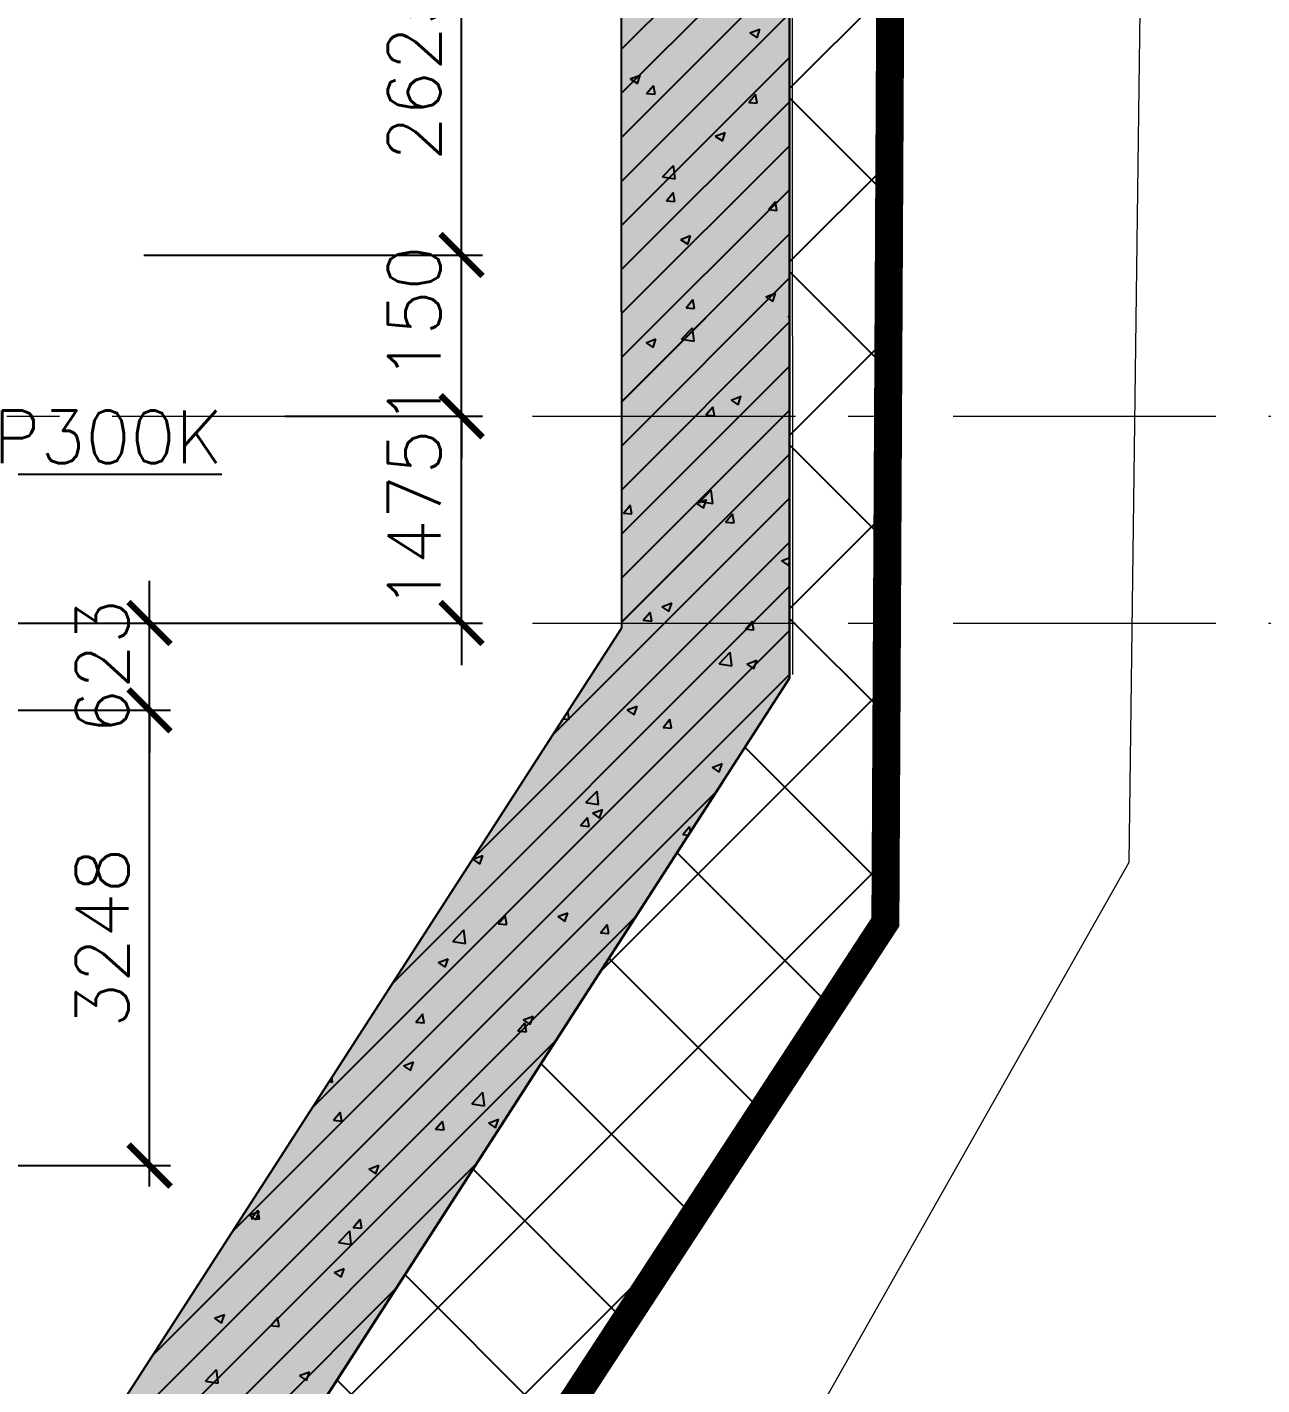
# Model space of a CAD drawing. Header units: millimetres. Extents: x -346728 to 1320345, y -537202 to -385966.
# Drawn here: x 237254 to 246062, y -467376 to -457691 of the extents above; entities that cross this region are included whole.
import ezdxf
from ezdxf.xclip import XClip

# ---------------------------------------------------------------- set-up
doc = ezdxf.new("R2010")
doc.units = ezdxf.units.MM
doc.header["$LTSCALE"] = 100
doc.header["$XCLIPFRAME"] = 2
doc.linetypes.add('DASHED2', pattern=[0.375, 0.25, -0.125])
doc.linetypes.add('X1326_GLB$0$CENTER', pattern=[2, 1.25, -0.25, 0.25, -0.25])
for name, color, linetype, lineweight in [('0 T TEXT', 7, 'Continuous', 13), ('L.DUONG', 234, 'Continuous', 15), ('LINE', 7, 'Continuous', 13), ('X1326_GLB$0$A-tim', 8, 'X1326_GLB$0$CENTER', 9)]:
    doc.layers.add(name, color=color, linetype=linetype, lineweight=lineweight)
doc.layers.add('CL load', color=1, linetype='Continuous', plot=False)
for name, color, linetype in [('hach', 253, 'Continuous'), ('PILE MARK', 8, 'Continuous'), ('W2', 4, 'Continuous'), ('XR_1326_csPL$0$hach', 253, 'Continuous'), ('XR_1326_csPL$0$W2', 4, 'Continuous')]:
    doc.layers.add(name, color=color, linetype=linetype)
doc.styles.add('simplex', font='simplex.shx')
doc.linetypes.add('FENCELINE2', pattern='A,0.25,-0.1,[132,ltypeshp.shx,S=0.1,R=0,X=-0.1,Y=0],-0.1,1', length=1.45)
doc.dimstyles.new('100', dxfattribs={"dimscale": 150, "dimtxt": 2.5, "dimasz": 2, "dimexe": 1, "dimexo": 1, "dimgap": 1, "dimtad": 1, "dimdec": 0, "dimzin": 0, "dimdsep": 46, "dimtxsty": 'simplex', "dimblk": 'ARCHTICK', "dimcen": 1, "dimdle": 1, "dimclrd": 256, "dimclre": 256, "dimclrt": 6, "dimadec": 0, "dimazin": 0, "dimtfac": 1, "dimtdec": 0, "dimtix": 1, "dimtmove": 2, "dimatfit": 3, "dimfxl": 1, "dimtolj": 1, "dimtzin": 0, "dimarcsym": 0})

# ---------------------------------------------------------------- blocks, each defined once
blk = doc.blocks.new('_ArchTick')
at = {"color": 0, "linetype": 'ByBlock', "const_width": 0.15}
blk.add_lwpolyline([(-0.5, -0.5), (0.5, 0.5)], dxfattribs=at)
blk = doc.blocks.new('*D601')
at = {"layer": 'CL load', "lineweight": -2, "transparency": 16777216}
for p, q in [((238126.5, -465961.8), (238126.5, -462414.2)), ((236212, -462564.2), (238276.5, -462564.2)), ((234337, -465811.8), (238276.5, -465811.8))]:
    blk.add_line(p, q, dxfattribs=at)
at = {"layer": 'DEFPOINTS', "color": 0, "transparency": 16777216}
for p in [(236062, -462564.2), (238126.5, -462564.2), (234187, -465811.8)]:
    blk.add_point(p, dxfattribs=at)
at = {"layer": 'CL load', "lineweight": -2, "transparency": 16777216, "xscale": 300, "yscale": 300, "zscale": 300}
for p, rotation in [((238126.5, -462564.2), 90), ((238126.5, -465811.8), 270)]:
    blk.add_blockref('_ArchTick', p, dxfattribs=dict(at, rotation=rotation))
at = {"layer": 'CL load', "color": 6, "transparency": 16777216, "insert": (237789, -464188), "char_height": 375, "attachment_point": 5, "rotation": 90, "style": 'simplex'}
blk.add_mtext('\\A1;3248', dxfattribs=at)
blk = doc.blocks.new('*D602')
at = {"layer": 'CL load', "lineweight": -2, "transparency": 16777216}
for p, q in [((238126.5, -461941.6), (238126.5, -461641.6)), ((236571.5, -461941.6), (238276.5, -461941.6)), ((238126.5, -462564.2), (238126.5, -461941.6)), ((236212, -462564.2), (238276.5, -462564.2)), ((238126.5, -462564.2), (238126.5, -462864.2))]:
    blk.add_line(p, q, dxfattribs=at)
at = {"layer": 'DEFPOINTS', "color": 0, "transparency": 16777216}
for p in [(236421.5, -461941.6), (238126.5, -461941.6), (236062, -462564.2)]:
    blk.add_point(p, dxfattribs=at)
at = {"layer": 'CL load', "lineweight": -2, "transparency": 16777216, "xscale": 300, "yscale": 300, "zscale": 300}
for p, rotation in [((238126.5, -461941.6), 270), ((238126.5, -462564.2), 90)]:
    blk.add_blockref('_ArchTick', p, dxfattribs=dict(at, rotation=rotation))
at = {"layer": 'CL load', "color": 6, "transparency": 16777216, "insert": (237789, -462252.9), "char_height": 375, "attachment_point": 5, "rotation": 90, "style": 'simplex'}
blk.add_mtext('\\A1;623', dxfattribs=at)
blk = doc.blocks.new('*D603')
at = {"layer": 'CL load', "lineweight": -2, "transparency": 16777216}
for p, q in [((240352.5, -460466.8), (240352.5, -460166.8)), ((239093.1, -460466.8), (240502.5, -460466.8)), ((240352.5, -461941.6), (240352.5, -460466.8)), ((236571.5, -461941.6), (240502.5, -461941.6)), ((240352.5, -461941.6), (240352.5, -462241.6))]:
    blk.add_line(p, q, dxfattribs=at)
at = {"layer": 'DEFPOINTS', "color": 0, "transparency": 16777216}
for p in [(238943.1, -460466.8, 0), (240352.5, -460466.8), (236421.5, -461941.6)]:
    blk.add_point(p, dxfattribs=at)
at = {"layer": 'CL load', "lineweight": -2, "transparency": 16777216, "xscale": 300, "yscale": 300, "zscale": 300}
for p, rotation in [((240352.5, -460466.8), 270), ((240352.5, -461941.6), 90)]:
    blk.add_blockref('_ArchTick', p, dxfattribs=dict(at, rotation=rotation))
at = {"layer": 'CL load', "color": 6, "transparency": 16777216, "insert": (240015, -461204.2), "char_height": 375, "attachment_point": 5, "rotation": 90, "style": 'simplex'}
blk.add_mtext('\\A1;1475', dxfattribs=at)
blk = doc.blocks.new('*D604')
at = {"layer": 'CL load', "lineweight": -2, "transparency": 16777216}
for p, q in [((240352.5, -459316.6), (240352.5, -459016.6)), ((238087, -459316.6), (240502.5, -459316.6)), ((240352.5, -460466.8), (240352.5, -459316.6)), ((239093.1, -460466.8), (240502.5, -460466.8)), ((240352.5, -460466.8), (240352.5, -460766.8))]:
    blk.add_line(p, q, dxfattribs=at)
at = {"layer": 'DEFPOINTS', "color": 0, "transparency": 16777216}
for p in [(237937, -459316.6), (240352.5, -459316.6), (238943.1, -460466.8, 0)]:
    blk.add_point(p, dxfattribs=at)
at = {"layer": 'CL load', "lineweight": -2, "transparency": 16777216, "xscale": 300, "yscale": 300, "zscale": 300}
for p, rotation in [((240352.5, -459316.6), 270), ((240352.5, -460466.8), 90)]:
    blk.add_blockref('_ArchTick', p, dxfattribs=dict(at, rotation=rotation))
at = {"layer": 'CL load', "color": 6, "transparency": 16777216, "insert": (240015, -459891.7), "char_height": 375, "attachment_point": 5, "rotation": 90, "style": 'simplex'}
blk.add_mtext('\\A1;1150', dxfattribs=at)
blk = doc.blocks.new('*D605')
at = {"layer": 'CL load', "lineweight": -2, "transparency": 16777216}
for p, q in [((240352.5, -459466.6), (240352.5, -456541.6)), ((239413.5, -456691.6), (240502.5, -456691.6)), ((238087, -459316.6), (240502.5, -459316.6))]:
    blk.add_line(p, q, dxfattribs=at)
at = {"layer": 'DEFPOINTS', "color": 0, "transparency": 16777216}
for p in [(239263.5, -456691.6, 0), (240352.5, -456691.6), (237937, -459316.6)]:
    blk.add_point(p, dxfattribs=at)
at = {"layer": 'CL load', "lineweight": -2, "transparency": 16777216, "xscale": 300, "yscale": 300, "zscale": 300}
for p, rotation in [((240352.5, -456691.6), 90), ((240352.5, -459316.6), 270)]:
    blk.add_blockref('_ArchTick', p, dxfattribs=dict(at, rotation=rotation))
at = {"layer": 'CL load', "color": 6, "transparency": 16777216, "insert": (240015, -458004.1), "char_height": 375, "attachment_point": 5, "rotation": 90, "style": 'simplex'}
blk.add_mtext('\\A1;2625', dxfattribs=at)
blk = doc.blocks.new('LVL-KHUNGTEN')
blk.add_lwpolyline([(61072.9, 41092.8), (119123.5, 41092.8), (119123.5, 61.9), (61072.9, 61.9)], close=True)
blk = doc.blocks.new('mb duong hh')
at = {"layer": '0 T TEXT', "color": 8, "linetype": 'DASHED2', "ltscale": 300}
blk.add_lwpolyline([(75940.4, 34596), (80501.3, 41668.4), (80490.6, 88860.9), (75484.3, 93867.7), (-20031.1, 93859.7), (-33609.9, 75885.4), (-26182.1, 55954.7), (-6300, 2611.9), (0, 0)], close=True, dxfattribs=at)
at = {"layer": 'LINE', "color": 252, "lineweight": 9}
blk.add_lwpolyline([(46995.1, 21406.2), (48214.3, 19209.2), (55527.6, 22489.8), (79632.7, 34556.2), (82900.3, 40329.6), (83008.3, 48620), (83151.9, 58203.9), (83576.7, 88420.3), (83092.6, 88629.1)], dxfattribs=at)
blk = doc.blocks.new('MB HANG RAO TAM')
h = blk.add_hatch()
h.set_pattern_fill('ANSI37', color=8, scale=7000, style=0)
h.set_pattern_definition([(45, (527887.4, 631399.9), (-618.7184, 618.7184), []), (135, (527887.4, 631399.9), (-618.7184, -618.7184), [])])
h.paths.add_polyline_path([(89794.4, 74797.3), (94796.1, 69797.5), (94804.4, 22611.4), (90245.7, 15544.4), (52522.9, -1634.2), (34323.7, -9922), (14325.3, -19029.1), (8025.5, -16417.2), (-19266.6, 56832.4), (-5687.5, 74797.3), (41806.4, 74797.3), (65796.9, 74797.3)], flags=16)
h.paths.add_polyline_path([(-17292.9, 40146.4), (-15159.6, 40937.9), (-12777.2, 34516.3), (-15127.1, 33730), (-10493, 20001.4), (4783.5, -19372.9), (12547.7, -21453), (91489.9, 14752.5), (95487.5, 20873.6), (95619.7, 46027.1), (95769.8, 74597), (91824.5, 78101.1), (52350.1, 76925.8), (14008, 75822.4), (-9258.6, 75871.1), (-23843.7, 71026.8), (-24251.1, 60760)])
at = {"layer": 'L.DUONG', "color": 94, "linetype": 'FENCELINE2', "ltscale": 25, "const_width": 200, "elevation": 7850}
blk.add_lwpolyline([(13898.1, 75822.4), (14369.2, 75823.9), (20809.2, 75968.2), (32496.9, 76334.6), (48850.1, 76821.5), (75776, 77623.3), (91824.5, 78101.1), (95769.8, 74597), (95712.3, 63657.2), (95684.4, 58344.2), (95610.3, 44234.7), (95552.7, 33268.3), (95487.5, 20873.6), (91489.9, 14752.5), (75805.5, 7559.1), (49624.1, -4448.6), (26631.5, -14994), (12547.7, -21453), (4783.5, -19372.9), (0, -7161.4), (-6626.1, 9890.5)], dxfattribs=at)
at = {"layer": 'XR_1326_csPL$0$W2', "color": 7, "ltscale": 0.5, "elevation": 0}
blk.add_lwpolyline([(8025.5, -16417.2), (14325.3, -19029.1), (90245.7, 15544.4), (94804.4, 22611.4), (94796.1, 69797.5), (89794.4, 74797.3), (-5687.5, 74797.3), (-19266.6, 56832.4)], close=True, dxfattribs=at)

msp = doc.modelspace()

# ---------------------------------------------------------------- hatches: boundary and pattern name
at = {"layer": 'hach'}
h = msp.add_hatch(dxfattribs=at)
h.set_pattern_fill('ANSI31', color=256, scale=70)
h.set_pattern_definition([(45, (121918.56, -508591.22), (-157.15448, 157.15448), [])])
h.paths.add_polyline_path([(142200.7, -410142.2), (128621.2, -428107.5), (155914.1, -501359), (162214.1, -503970.9), (238136.4, -469396.6), (242695.2, -462329.4), (242687.2, -415142.7), (237685.1, -410142.2)])
h.paths.add_polyline_path([(142797.9, -411342.2), (129975.7, -428305.7), (156856.2, -500450.6), (162191.6, -502662.6), (237318.8, -468450.4), (241495.1, -461976.1), (241487, -415639.4), (237188.2, -411342.2)], flags=16)
h = msp.add_hatch(dxfattribs=at)
h.set_pattern_fill('AR-CONC', color=256, scale=4)
h.set_pattern_definition([(50, (121918.56, -508591.2), (728.7387, -63.7563), [76.2, -838.2]), (355, (121918.56, -508591.2), (-140.9737, 764.2274), [60.96, -670.5623]), (100.45144, (121979.3, -508596.54), (587.765, 700.471), [64.76, -712.361]), (46.1842, (121918.6, -508388), (1084.316, -168.1693), [114.3, -1257.3]), (96.63556, (122008.9, -508402), (949.6165, 989.7045), [97.14, -1068.5424]), (351.18415, (121918.6, -508388), (949.6165, 989.7045), [91.44, -1005.839]), (21, (122020.16, -508438.8), (606.4576, -409.0608), [76.2, -838.2]), (326, (122020.16, -508438.8), (247.208, 736.752), [60.96, -670.56]), (71.45144, (122070.7, -508472.9), (853.6657, 327.691), [64.76, -712.3598]), (37.5, (121918.56, -508591.22), (12.3544, 338.22016), [0, -662.432, 0, -680.72, 0, -673.1]), (7.5, (121918.56, -508591.22), (267.27865, 400.7223), [0, -388.112, 0, -647.192, 0, -256.54]), (327.5, (121692, -508591.22), (542.3624, -22.91498), [0, -254, 0, -792.48, 0, -1051.56]), (317.5, (121590.4, -508591.2), (592.5167, 101.706), [0, -330.2, 0, -526.288, 0, -746.76])])
h.paths.add_polyline_path([(142200.7, -410142.2), (128621.2, -428107.5), (155914.1, -501359), (162214.1, -503970.9), (238136.4, -469396.6), (242695.2, -462329.4), (242687.2, -415142.7), (237685.1, -410142.2)])
h.paths.add_polyline_path([(142797.9, -411342.2), (129975.7, -428305.7), (156856.2, -500450.6), (162191.6, -502662.6), (237318.8, -468450.4), (241495.1, -461976.1), (241487, -415639.4), (237188.2, -411342.2)], flags=16)

# ---------------------------------------------------------------- linework, layer by layer
at = {"layer": 'W2', "ltscale": 0.5, "elevation": -1404.9}
for points in [[(142200.7, -410142.2), (128621.2, -428107.5), (155914.1, -501359), (162214.1, -503970.9), (238136.4, -469396.6), (242695.2, -462329.4), (242686.9, -415142.1), (237685.1, -410142.2)], [(142797.9, -411342.2), (129975.7, -428305.7), (156856.2, -500450.6), (162191.6, -502662.6), (237318.8, -468450.4), (241495.1, -461976.1), (241487, -415639.4), (237188.2, -411342.2)]]:
    msp.add_lwpolyline(points, close=True, dxfattribs=at)
at = {"layer": 'X1326_GLB$0$A-tim', "ltscale": 15}
for p, q in [((120859.5, -460466.8, -1404.9), (255546, -460466.8, -1404.9)), ((120859.5, -461941.6, -1404.9), (255546, -461941.6, -1404.9))]:
    msp.add_line(p, q, dxfattribs=at)
at = {"layer": 'XR_1326_csPL$0$hach', "color": 250}
for p, q in [((241494.4, -457849, -1404.9), (242694.2, -456649.2, -1404.9)), ((241494.5, -458163.3, -1404.9), (242694.3, -456963.5, -1404.9)), ((241494.5, -458477.5, -1404.9), (242694.3, -457277.7, -1404.9)), ((241494.6, -458791.8, -1404.9), (242694.4, -457592, -1404.9)), ((241982.1, -457748, -1404.9), (241982.1, -457748, -1404.9)), ((242410.1, -457732.5, -1404.9), (242460.7, -457766.6, -1404.9)), ((242410.2, -457732.4, -1404.9), (242481.3, -457705.1, -1404.9)), ((242460.7, -457766.6, -1404.9), (242481.3, -457705.2, -1404.9)), ((241600.9, -457874.1, -1404.9), (241600.9, -457874.1, -1404.9)), ((242444.7, -457858.3, -1404.9), (242444.7, -457858.3, -1404.9)), ((241494.6, -459106, -1404.9), (242694.5, -457906.2, -1404.9)), ((241931.5, -457923.3, -1404.9), (241931.5, -457923.3, -1404.9)), ((242143.3, -457897, -1404.9), (242143.3, -457897, -1404.9)), ((242685.6, -457919.9, -1404.9), (242685.6, -457919.9, -1404.9)), ((241556.5, -458060.1, -1404.9), (241627.7, -458032.8, -1404.9)), ((241556.5, -458060.2, -1404.9), (241607, -458094.3, -1404.9)), ((241607, -458094.3, -1404.9), (241627.6, -458032.9, -1404.9)), ((241815.1, -458010.6, -1404.9), (241815.1, -458010.6, -1404.9)), ((242088.6, -458044.8, -1404.9), (242088.6, -458044.8, -1404.9)), ((242357.5, -458033.5, -1404.9), (242357.5, -458033.5, -1404.9)), ((242473.4, -457994.1, -1404.9), (242473.4, -457994.1, -1404.9)), ((241672.7, -458164.9, -1404.9), (241721.6, -458106.6, -1404.9)), ((241672.7, -458165, -1404.9), (241733.4, -458170.3, -1404.9)), ((241733.2, -458170.3, -1404.9), (241721.4, -458106.6, -1404.9)), ((241834.3, -458078.2, -1404.9), (241834.3, -458078.2, -1404.9)), ((241494.7, -459420.3, -1404.9), (242694.5, -458220.5, -1404.9)), ((241919.2, -458261.5, -1404.9), (241919.2, -458261.5, -1404.9)), ((242401.4, -458228.7, -1404.9), (242450.4, -458170.3, -1404.9)), ((242401.4, -458228.7, -1404.9), (242462.1, -458234, -1404.9)), ((242432.4, -458196.5, -1404.9), (242432.4, -458196.5, -1404.9)), ((242461.9, -458234.1, -1404.9), (242450.1, -458170.4, -1404.9)), ((242532.7, -458252.5, -1404.9), (242532.7, -458252.5, -1404.9)), ((241940.2, -458354.2, -1404.9), (241940.2, -458354.2, -1404.9)), ((241821.4, -458445.5, -1404.9), (241821.4, -458445.5, -1404.9)), ((241941.1, -458413.4, -1404.9), (241941.1, -458413.4, -1404.9)), ((242163, -458469.2, -1404.9), (242234.1, -458441.9, -1404.9)), ((242206.2, -458394.8, -1404.9), (242206.2, -458394.8, -1404.9)), ((242213.5, -458503.3, -1404.9), (242234.1, -458441.9, -1404.9)), ((242483.5, -458436.4, -1404.9), (242483.5, -458436.4, -1404.9)), ((241494.8, -459734.5, -1404.9), (242694.6, -458534.7, -1404.9)), ((241567, -458479, -1404.9), (241567, -458479, -1404.9)), ((242162.9, -458469.3, -1404.9), (242213.5, -458503.3, -1404.9)), ((242420, -458534.7, -1404.9), (242420, -458534.7, -1404.9)), ((241906.8, -458599.8, -1404.9), (241906.8, -458599.8, -1404.9)), ((242183.6, -458577.3, -1404.9), (242183.6, -458577.3, -1404.9)), ((241591.1, -458679, -1404.9), (241591.1, -458679, -1404.9)), ((241785.9, -458759.6, -1404.9), (241865, -458677.1, -1404.9)), ((241876.2, -458773.6, -1404.9), (241865, -458677.1, -1404.9)), ((242580.5, -458711.1, -1404.9), (242580.5, -458711.1, -1404.9)), ((241554.1, -458846.2, -1404.9), (241554.1, -458846.2, -1404.9)), ((241785.9, -458759.5, -1404.9), (241876.2, -458773.5, -1404.9)), ((241938.9, -458795.5, -1404.9), (241938.9, -458795.5, -1404.9)), ((241494.8, -460048.8, -1404.9), (242694.6, -458849, -1404.9)), ((241743.3, -458932.6, -1404.9), (241743.3, -458932.6, -1404.9)), ((241813.6, -458929.2, -1404.9), (241862.6, -458870.8, -1404.9)), ((241813.6, -458929.2, -1404.9), (241874.4, -458934.5, -1404.9)), ((241874.1, -458934.5, -1404.9), (241862.4, -458870.8, -1404.9)), ((241894.5, -458938, -1404.9), (241894.5, -458938, -1404.9)), ((242407.6, -458872.9, -1404.9), (242407.6, -458872.9, -1404.9)), ((242542.4, -458992.9, -1404.9), (242591.3, -458934.6, -1404.9)), ((242571.6, -458932.9, -1404.9), (242571.6, -458932.9, -1404.9)), ((242602.9, -458998.3, -1404.9), (242591.1, -458934.6, -1404.9)), ((241979.1, -459034.6, -1404.9), (241979.1, -459034.6, -1404.9)), ((242285.7, -458955.5, -1404.9), (242285.7, -458955.5, -1404.9)), ((242542.4, -458992.9, -1404.9), (242603.1, -458998.2, -1404.9)), ((241957.5, -459069.1, -1404.9), (241957.5, -459069.1, -1404.9)), ((242313.3, -459111.8, -1404.9), (242313.3, -459111.8, -1404.9)), ((242499.9, -459092, -1404.9), (242499.9, -459092, -1404.9)), ((242567.6, -459078.3, -1404.9), (242567.6, -459078.3, -1404.9)), ((241494.9, -460363.1, -1404.9), (242694.7, -459163.2, -1404.9)), ((241671.6, -459196.3, -1404.9), (241671.6, -459196.3, -1404.9)), ((241915.7, -459206, -1404.9), (241966.3, -459240.1, -1404.9)), ((241915.8, -459205.9, -1404.9), (241986.9, -459178.6, -1404.9)), ((241966.3, -459240.1, -1404.9), (241986.9, -459178.7, -1404.9)), ((242395.3, -459211.1, -1404.9), (242395.3, -459211.1, -1404.9)), ((241882.1, -459276.2, -1404.9), (241882.1, -459276.2, -1404.9)), ((242685.1, -459428.4, -1404.9), (242685.1, -459428.4, -1404.9)), ((241494.9, -460677.3, -1404.9), (242694.7, -459477.5, -1404.9)), ((241541.2, -459449.1, -1404.9), (241541.2, -459449.1, -1404.9)), ((242046, -459512.5, -1404.9), (242046, -459512.5, -1404.9)), ((242083.5, -459472, -1404.9), (242083.5, -459472, -1404.9)), ((242300.3, -459479, -1404.9), (242300.3, -459479, -1404.9)), ((242625.9, -459494.9, -1404.9), (242625.9, -459494.9, -1404.9)), ((241869.8, -459614.4, -1404.9), (241869.8, -459614.4, -1404.9)), ((242382.9, -459549.4, -1404.9), (242382.9, -459549.4, -1404.9)), ((242522.2, -459615, -1404.9), (242593.4, -459587.7, -1404.9)), ((242522.2, -459615.1, -1404.9), (242572.7, -459649.2, -1404.9)), ((242529.7, -459539.1, -1404.9), (242529.7, -459539.1, -1404.9)), ((242572.7, -459649.2, -1404.9), (242593.3, -459587.8, -1404.9)), ((241937.2, -459640.8, -1404.9), (241937.2, -459640.8, -1404.9)), ((241954.6, -459693.4, -1404.9), (242003.6, -459635, -1404.9)), ((241954.6, -459693.4, -1404.9), (242015.3, -459698.7, -1404.9)), ((242015.1, -459698.8, -1404.9), (242003.4, -459635.1, -1404.9)), ((241495, -460991.6, -1404.9), (242694.8, -459791.8, -1404.9)), ((242683.3, -459757.2, -1404.9), (242694.8, -459743.5, -1404.9)), ((242683.3, -459757.2, -1404.9), (242694.8, -459758.2, -1404.9)), ((241778.7, -459913.2, -1404.9), (241778.7, -459913.2, -1404.9)), ((241920.6, -459917.4, -1404.9), (241999.7, -459835, -1404.9)), ((242010.9, -459931.5, -1404.9), (241999.7, -459835, -1404.9)), ((242033, -459879.8, -1404.9), (242033, -459879.8, -1404.9)), ((242180.6, -459863.9, -1404.9), (242180.6, -459863.9, -1404.9)), ((242370.6, -459887.6, -1404.9), (242370.6, -459887.6, -1404.9)), ((242417.8, -459829.1, -1404.9), (242417.8, -459829.1, -1404.9)), ((241588.1, -459965.6, -1404.9), (241588.1, -459965.6, -1404.9)), ((241668.5, -459942.8, -1404.9), (241719.1, -459976.8, -1404.9)), ((241668.6, -459942.7, -1404.9), (241739.7, -459915.4, -1404.9)), ((241719.1, -459976.8, -1404.9), (241739.7, -459915.4, -1404.9)), ((241857.4, -459952.6, -1404.9), (241857.4, -459952.6, -1404.9)), ((241885.7, -459991.2, -1404.9), (241885.7, -459991.2, -1404.9)), ((241920.6, -459917.4, -1404.9), (242010.9, -459931.4, -1404.9)), ((241495, -461305.8, -1404.9), (242694.8, -460106, -1404.9)), ((241557.5, -460104.7, -1404.9), (241557.5, -460104.7, -1404.9)), ((242428, -460014.1, -1404.9), (242428, -460014.1, -1404.9)), ((242099.9, -460127.6, -1404.9), (242099.9, -460127.6, -1404.9)), ((242642.3, -460150.5, -1404.9), (242642.3, -460150.5, -1404.9)), ((241765.8, -460280.5, -1404.9), (241765.8, -460280.5, -1404.9)), ((241845, -460290.9, -1404.9), (241845, -460290.9, -1404.9)), ((242150.6, -460229.8, -1404.9), (242150.6, -460229.8, -1404.9)), ((242358.2, -460225.8, -1404.9), (242358.2, -460225.8, -1404.9)), ((242568.6, -460219.4, -1404.9), (242568.6, -460219.4, -1404.9)), ((241511.4, -460314, -1404.9), (241511.4, -460314, -1404.9)), ((241976.1, -460321.1, -1404.9), (241976.1, -460321.1, -1404.9)), ((242275, -460351.7, -1404.9), (242346.2, -460324.4, -1404.9)), ((242275, -460351.8, -1404.9), (242325.5, -460385.9, -1404.9)), ((242325.5, -460385.9, -1404.9), (242346.1, -460324.5, -1404.9)), ((241495.1, -461620.1, -1404.9), (242694.9, -460420.3, -1404.9)), ((242095.6, -460457.6, -1404.9), (242144.6, -460399.3, -1404.9)), ((242095.6, -460457.6, -1404.9), (242156.3, -460462.9, -1404.9)), ((242156.1, -460463, -1404.9), (242144.3, -460399.3, -1404.9)), ((241683.5, -460507.6, -1404.9), (241683.5, -460507.6, -1404.9)), ((242225.9, -460530.5, -1404.9), (242225.9, -460530.5, -1404.9)), ((242345.9, -460564, -1404.9), (242345.9, -460564, -1404.9)), ((242524.9, -460546.1, -1404.9), (242524.9, -460546.1, -1404.9)), ((241498.5, -460681.2, -1404.9), (241498.5, -460681.2, -1404.9)), ((241832.7, -460629.1, -1404.9), (241832.7, -460629.1, -1404.9)), ((241883.3, -460630.5, -1404.9), (241883.3, -460630.5, -1404.9)), ((241495.1, -461934.3, -1404.9), (242694.9, -460734.5, -1404.9)), ((242526.7, -460825.6, -1404.9), (242526.7, -460825.6, -1404.9)), ((241820.3, -460967.3, -1404.9), (241820.3, -460967.3, -1404.9)), ((241934.2, -460927.3, -1404.9), (241934.2, -460927.3, -1404.9)), ((242257.7, -460946.8, -1404.9), (242257.7, -460946.8, -1404.9)), ((242333.5, -460902.3, -1404.9), (242333.5, -460902.3, -1404.9)), ((242512, -460913.3, -1404.9), (242512, -460913.3, -1404.9)), ((240999.8, -462744, -1404.9), (242695, -461048.8, -1404.9)), ((241616, -461031.3, -1404.9), (241616, -461031.3, -1404.9)), ((242027.8, -461088.5, -1404.9), (242098.9, -461061.2, -1404.9)), ((242028.1, -461049.7, -1404.9), (242028.1, -461049.7, -1404.9)), ((242055.3, -461075.3, -1404.9), (242134.4, -460992.8, -1404.9)), ((242055.3, -461075.2, -1404.9), (242145.6, -461089.3, -1404.9)), ((242078.3, -461122.7, -1404.9), (242098.9, -461061.3, -1404.9)), ((242145.6, -461089.3, -1404.9), (242134.4, -460992.9, -1404.9)), ((242570.4, -461072.6, -1404.9), (242570.4, -461072.6, -1404.9)), ((241507.8, -461158.1, -1404.9), (241556.8, -461099.7, -1404.9)), ((241507.8, -461158.1, -1404.9), (241568.5, -461163.4, -1404.9)), ((241568.3, -461163.5, -1404.9), (241556.6, -461099.8, -1404.9)), ((241699.9, -461163.2, -1404.9), (241699.9, -461163.2, -1404.9)), ((242027.8, -461088.6, -1404.9), (242078.3, -461122.7, -1404.9)), ((242177.6, -461150.4, -1404.9), (242177.6, -461150.4, -1404.9)), ((242236.5, -461221.9, -1404.9), (242285.5, -461163.5, -1404.9)), ((242297, -461227.2, -1404.9), (242285.3, -461163.5, -1404.9)), ((241585.1, -461252.1, -1404.9), (241585.1, -461252.1, -1404.9)), ((242236.5, -461221.9, -1404.9), (242297.3, -461227.2, -1404.9)), ((242242.3, -461186.2, -1404.9), (242242.3, -461186.2, -1404.9)), ((242321.2, -461240.5, -1404.9), (242321.2, -461240.5, -1404.9)), ((242629.5, -461263.4, -1404.9), (242629.5, -461263.4, -1404.9)), ((240428.6, -463629.5, -1404.9), (242695, -461363, -1404.9)), ((241808, -461305.5, -1404.9), (241808, -461305.5, -1404.9)), ((241990.4, -461347.5, -1404.9), (241990.4, -461347.5, -1404.9)), ((242244.7, -461314, -1404.9), (242244.7, -461314, -1404.9)), ((242565.7, -461506, -1404.9), (242565.7, -461506, -1404.9)), ((242634.2, -461497.6, -1404.9), (242684.8, -461531.7, -1404.9)), ((242634.3, -461497.5, -1404.9), (242695.1, -461474.2, -1404.9)), ((242684.8, -461531.7, -1404.9), (242695.1, -461501, -1404.9)), ((241795.6, -461643.7, -1404.9), (241795.6, -461643.7, -1404.9)), ((241825.9, -461566.1, -1404.9), (241825.9, -461566.1, -1404.9)), ((241973.1, -461607.7, -1404.9), (241973.1, -461607.7, -1404.9)), ((242308.8, -461578.7, -1404.9), (242308.8, -461578.7, -1404.9)), ((242368.3, -461589, -1404.9), (242368.3, -461589, -1404.9)), ((239857.3, -464515.1, -1404.9), (242695.1, -461677.3, -1404.9)), ((241723.1, -461748.2, -1404.9), (241723.1, -461748.2, -1404.9)), ((241977.4, -461714.7, -1404.9), (241977.4, -461714.7, -1404.9)), ((242362.2, -461664.1, -1404.9), (242362.2, -461664.1, -1404.9)), ((241780.6, -461825.2, -1404.9), (241851.7, -461797.9, -1404.9)), ((241780.6, -461825.3, -1404.9), (241831.1, -461859.4, -1404.9)), ((241831.1, -461859.4, -1404.9), (241851.7, -461798, -1404.9)), ((241648.8, -461922.3, -1404.9), (241697.8, -461864, -1404.9)), ((241648.8, -461922.3, -1404.9), (241709.5, -461927.6, -1404.9)), ((241709.3, -461927.7, -1404.9), (241697.5, -461864, -1404.9)), ((242296.5, -461916.9, -1404.9), (242296.5, -461916.9, -1404.9)), ((242377.5, -461986.1, -1404.9), (242426.5, -461927.7, -1404.9)), ((242438, -461991.4, -1404.9), (242426.3, -461927.8, -1404.9)), ((239286.1, -465400.6, -1404.9), (242695.1, -461991.5, -1404.9)), ((241783.3, -461982, -1404.9), (241783.3, -461982, -1404.9)), ((242377.5, -461986.1, -1404.9), (242438.2, -461991.4, -1404.9)), ((241628.1, -462085.3, -1404.9), (241628.1, -462085.3, -1404.9)), ((241710.2, -462115.5, -1404.9), (241710.2, -462115.5, -1404.9)), ((242095, -462064.8, -1404.9), (242095, -462064.8, -1404.9)), ((242170.4, -462108.2, -1404.9), (242170.4, -462108.2, -1404.9)), ((242523.7, -462112.2, -1404.9), (242523.7, -462112.2, -1404.9)), ((241455.8, -462149, -1404.9), (241455.8, -462149, -1404.9)), ((241842.3, -462221.8, -1404.9), (241842.3, -462221.8, -1404.9)), ((241931.2, -462213.9, -1404.9), (241931.2, -462213.9, -1404.9)), ((242190, -462233.2, -1404.9), (242269.1, -462150.7, -1404.9)), ((242190, -462233.1, -1404.9), (242280.3, -462247.1, -1404.9)), ((242280.3, -462247.2, -1404.9), (242269.1, -462150.7, -1404.9)), ((242387, -462234.4, -1404.9), (242437.6, -462268.5, -1404.9)), ((242387.1, -462234.3, -1404.9), (242458.2, -462207, -1404.9)), ((242437.6, -462268.5, -1404.9), (242458.2, -462207.1, -1404.9)), ((238714.9, -466286.2, -1404.9), (242695.2, -462305.8, -1404.9)), ((241338.7, -462315.6, -1404.9), (241338.7, -462315.6, -1404.9)), ((241770.9, -462320.2, -1404.9), (241770.9, -462320.2, -1404.9)), ((242284.1, -462255.1, -1404.9), (242284.1, -462255.1, -1404.9)), ((242384.7, -462244.7, -1404.9), (242384.7, -462244.7, -1404.9)), ((241249.3, -462391.7, -1404.9), (241249.3, -462391.7, -1404.9)), ((242469.3, -462381.1, -1404.9), (242469.3, -462381.1, -1404.9)), ((241442.9, -462516.2, -1404.9), (241442.9, -462516.2, -1404.9)), ((241827.7, -462465.5, -1404.9), (241827.7, -462465.5, -1404.9)), ((242174.6, -462437, -1404.9), (242174.6, -462437, -1404.9)), ((241077.1, -462624.2, -1404.9), (241121.7, -462628.1, -1404.9)), ((241121.5, -462628.2, -1404.9), (241111.1, -462571.5, -1404.9)), ((241188.5, -462549.7, -1404.9), (241188.5, -462549.7, -1404.9)), ((241425.9, -462601.7, -1404.9), (241425.9, -462601.7, -1404.9)), ((241533.4, -462562, -1404.9), (241604.5, -462534.7, -1404.9)), ((241533.4, -462562.1, -1404.9), (241583.9, -462596.2, -1404.9)), ((241582.1, -462538.7, -1404.9), (241582.1, -462538.7, -1404.9)), ((241583.9, -462596.2, -1404.9), (241604.5, -462534.8, -1404.9)), ((241968.3, -462624.7, -1404.9), (241968.3, -462624.7, -1404.9)), ((242271.7, -462593.4, -1404.9), (242271.7, -462593.4, -1404.9)), ((241758.6, -462658.4, -1404.9), (241758.6, -462658.4, -1404.9)), ((241789.8, -462686.6, -1404.9), (241838.7, -462628.2, -1404.9)), ((241789.8, -462686.6, -1404.9), (241850.5, -462691.9, -1404.9)), ((241850.3, -462691.9, -1404.9), (241838.5, -462628.2, -1404.9)), ((241236.9, -462729.9, -1404.9), (241236.9, -462729.9, -1404.9)), ((242202.1, -462781.8, -1404.9), (242202.1, -462781.8, -1404.9)), ((241560.4, -462866.3, -1404.9), (241560.4, -462866.3, -1404.9)), ((241970.1, -462894.2, -1404.9), (241970.1, -462894.2, -1404.9)), ((240921.3, -462950.4, -1404.9), (240921.3, -462950.4, -1404.9)), ((241175.6, -462916.9, -1404.9), (241175.6, -462916.9, -1404.9)), ((241377.6, -462995.9, -1404.9), (241377.6, -462995.9, -1404.9)), ((241746.2, -462996.6, -1404.9), (241746.2, -462996.6, -1404.9)), ((242139.8, -462971.1, -1404.9), (242211, -462943.7, -1404.9)), ((242139.8, -462971.1, -1404.9), (242190.3, -463005.2, -1404.9)), ((242190.3, -463005.2, -1404.9), (242210.9, -462943.8, -1404.9)), ((242259.4, -462931.6, -1404.9), (242259.4, -462931.6, -1404.9)), ((240785.1, -463097.7, -1404.9), (240785.1, -463097.7, -1404.9)), ((241224.6, -463068.2, -1404.9), (241224.6, -463068.2, -1404.9)), ((238143.6, -467171.7, -1404.9), (242166.9, -463148.4, -1404.9)), ((241228.1, -463120.9, -1404.9), (241228.1, -463120.9, -1404.9)), ((241240.4, -463222.9, -1404.9), (241319.5, -463140.4, -1404.9)), ((241330.7, -463236.9, -1404.9), (241319.5, -463140.4, -1404.9)), ((241770.5, -463143.8, -1404.9), (241770.5, -463143.8, -1404.9)), ((241934.8, -463182.5, -1404.9), (241934.8, -463182.5, -1404.9)), ((240900, -463234.5, -1404.9), (240900, -463234.5, -1404.9)), ((241240.3, -463222.8, -1404.9), (241330.7, -463236.8, -1404.9)), ((241286.1, -463298.8, -1404.9), (241336.7, -463332.9, -1404.9)), ((241286.2, -463298.7, -1404.9), (241357.3, -463271.4, -1404.9)), ((241293.1, -463267, -1404.9), (241293.1, -463267, -1404.9)), ((241336.7, -463332.9, -1404.9), (241357.3, -463271.5, -1404.9)), ((241442.3, -463257.4, -1404.9), (241442.3, -463257.4, -1404.9)), ((241984.7, -463280.3, -1404.9), (241984.7, -463280.3, -1404.9)), ((240654, -463351.1, -1404.9), (240654, -463351.1, -1404.9)), ((240908.3, -463317.6, -1404.9), (240908.3, -463317.6, -1404.9)), ((241202, -463387, -1404.9), (241251, -463328.7, -1404.9)), ((241202, -463387, -1404.9), (241262.7, -463392.3, -1404.9)), ((241262.5, -463392.4, -1404.9), (241250.7, -463328.7, -1404.9)), ((241733.9, -463334.8, -1404.9), (241733.9, -463334.8, -1404.9)), ((241930.7, -463450.8, -1404.9), (241979.7, -463392.4, -1404.9)), ((241986.2, -463428.6, -1404.9), (241979.5, -463392.5, -1404.9)), ((240684.5, -463482.5, -1404.9), (240684.5, -463482.5, -1404.9)), ((241212.2, -463406.4, -1404.9), (241212.2, -463406.4, -1404.9)), ((241930.7, -463450.8, -1404.9), (241969.7, -463454.2, -1404.9)), ((241667.5, -463583.2, -1404.9), (241667.5, -463583.2, -1404.9)), ((241928.2, -463500.5, -1404.9), (241928.2, -463500.5, -1404.9)), ((240432.5, -463626.4, -1404.9), (240503.7, -463599.1, -1404.9)), ((240432.5, -463626.5, -1404.9), (240483, -463660.6, -1404.9)), ((240483, -463660.6, -1404.9), (240503.6, -463599.2, -1404.9)), ((240483.6, -463614.4, -1404.9), (240483.6, -463614.4, -1404.9)), ((241025.8, -463667.7, -1404.9), (241025.8, -463667.7, -1404.9)), ((241026, -463637.4, -1404.9), (241026, -463637.4, -1404.9)), ((241335.7, -463602.2, -1404.9), (241335.7, -463602.2, -1404.9)), ((241568.3, -463660.3, -1404.9), (241568.3, -463660.3, -1404.9)), ((241721.5, -463673.1, -1404.9), (241721.5, -463673.1, -1404.9)), ((240386.7, -463751.8, -1404.9), (240386.7, -463751.8, -1404.9)), ((240641, -463718.4, -1404.9), (240641, -463718.4, -1404.9)), ((240743.2, -463703.9, -1404.9), (240743.2, -463703.9, -1404.9)), ((241199.8, -463744.6, -1404.9), (241199.8, -463744.6, -1404.9)), ((240672.1, -463820.8, -1404.9), (240672.1, -463820.8, -1404.9)), ((241579.1, -463825.2, -1404.9), (241579.1, -463825.2, -1404.9)), ((240986.6, -463926.9, -1404.9), (240986.6, -463926.9, -1404.9)), ((237572.4, -468057.2, -1404.9), (241595.7, -464033.9, -1404.9)), ((240394.1, -464028.6, -1404.9), (240394.1, -464028.6, -1404.9)), ((240614.2, -464087.5, -1404.9), (240663.2, -464029.1, -1404.9)), ((240674.7, -464092.9, -1404.9), (240663, -464029.2, -1404.9)), ((240758.6, -464068.4, -1404.9), (240758.6, -464068.4, -1404.9)), ((241038.9, -464035.6, -1404.9), (241089.5, -464069.7, -1404.9)), ((241039, -464035.5, -1404.9), (241110.1, -464008.2, -1404.9)), ((241089.5, -464069.7, -1404.9), (241110.1, -464008.3, -1404.9)), ((241400.2, -463983.9, -1404.9), (241400.2, -463983.9, -1404.9)), ((240119.4, -464152.6, -1404.9), (240119.4, -464152.6, -1404.9)), ((240285.8, -464133.6, -1404.9), (240285.8, -464133.6, -1404.9)), ((240290.8, -464212.6, -1404.9), (240369.9, -464130.1, -1404.9)), ((240381.1, -464226.6, -1404.9), (240369.8, -464130.1, -1404.9)), ((240373.8, -464119.1, -1404.9), (240373.8, -464119.1, -1404.9)), ((240614.2, -464087.5, -1404.9), (240675, -464092.8, -1404.9)), ((240659.8, -464159, -1404.9), (240659.8, -464159, -1404.9)), ((240828.1, -464156.5, -1404.9), (240828.1, -464156.5, -1404.9)), ((241187.5, -464082.8, -1404.9), (241187.5, -464082.8, -1404.9)), ((241343, -464151.3, -1404.9), (241391.9, -464092.9, -1404.9)), ((241343, -464151.3, -1404.9), (241403.7, -464156.6, -1404.9)), ((241403.5, -464156.6, -1404.9), (241391.7, -464092.9, -1404.9)), ((240146.6, -464224, -1404.9), (240146.6, -464224, -1404.9)), ((240290.7, -464212.5, -1404.9), (240381.1, -464226.5, -1404.9)), ((240500, -464270.1, -1404.9), (240500, -464270.1, -1404.9)), ((241370.5, -464179.4, -1404.9), (241370.5, -464179.4, -1404.9)), ((240185.3, -464363.2, -1404.9), (240256.4, -464335.9, -1404.9)), ((240185.3, -464363.3, -1404.9), (240235.8, -464397.4, -1404.9)), ((240235.8, -464397.4, -1404.9), (240256.4, -464336, -1404.9)), ((241042.3, -464293, -1404.9), (241042.3, -464293, -1404.9)), ((241374.6, -464282.5, -1404.9), (241374.6, -464282.5, -1404.9)), ((241387.3, -464351.2, -1404.9), (241387.3, -464351.2, -1404.9)), ((240782.1, -464384.2, -1404.9), (240782.1, -464384.2, -1404.9)), ((241132.9, -464384.7, -1404.9), (241132.9, -464384.7, -1404.9)), ((241175.1, -464421, -1404.9), (241175.1, -464421, -1404.9)), ((239852.1, -464553.3, -1404.9), (239852.1, -464553.3, -1404.9)), ((240106.5, -464519.8, -1404.9), (240106.5, -464519.8, -1404.9)), ((240189.6, -464485.9, -1404.9), (240189.6, -464485.9, -1404.9)), ((240491.3, -464469.1, -1404.9), (240491.3, -464469.1, -1404.9)), ((240647.4, -464497.2, -1404.9), (240647.4, -464497.2, -1404.9)), ((240083.6, -464650.1, -1404.9), (240083.6, -464650.1, -1404.9)), ((240134.3, -464562.3, -1404.9), (240134.3, -464562.3, -1404.9)), ((240026.5, -464788, -1404.9), (240075.4, -464729.6, -1404.9)), ((240087, -464793.3, -1404.9), (240075.2, -464729.6, -1404.9)), ((240626, -464673, -1404.9), (240626, -464673, -1404.9)), ((240791.8, -464772.2, -1404.9), (240862.9, -464744.9, -1404.9)), ((240842.3, -464806.4, -1404.9), (240862.9, -464745, -1404.9)), ((241120, -464751.9, -1404.9), (241120, -464751.9, -1404.9)), ((241168.3, -464695.9, -1404.9), (241168.3, -464695.9, -1404.9)), ((240026.5, -464788, -1404.9), (240087.2, -464793.3, -1404.9)), ((240635.1, -464835.4, -1404.9), (240635.1, -464835.4, -1404.9)), ((240755.2, -464851.7, -1404.9), (240804.2, -464793.4, -1404.9)), ((240755.2, -464851.7, -1404.9), (240815.9, -464857, -1404.9)), ((240791.7, -464772.3, -1404.9), (240842.3, -464806.4, -1404.9)), ((240815.7, -464857.1, -1404.9), (240803.9, -464793.4, -1404.9)), ((240865.7, -464785.4, -1404.9), (240865.7, -464785.4, -1404.9)), ((235218.6, -470725.4, -1404.9), (241024.5, -464919.5, -1404.9)), ((239839.2, -464920.5, -1404.9), (239839.2, -464920.5, -1404.9)), ((240121.9, -464900.5, -1404.9), (240121.9, -464900.5, -1404.9)), ((240224, -464869.9, -1404.9), (240224, -464869.9, -1404.9)), ((239584.9, -464954, -1404.9), (239584.9, -464954, -1404.9)), ((239600.2, -464972, -1404.9), (239600.2, -464972, -1404.9)), ((240740.2, -464990.4, -1404.9), (240740.2, -464990.4, -1404.9)), ((239938.1, -465099.9, -1404.9), (240009.2, -465072.6, -1404.9)), ((239938.1, -465100, -1404.9), (239988.6, -465134.1, -1404.9)), ((239988.6, -465134.1, -1404.9), (240009.2, -465072.7, -1404.9)), ((240147.6, -465092.1, -1404.9), (240147.6, -465092.1, -1404.9)), ((239407.4, -465212.5, -1404.9), (239431.5, -465216.2, -1404.9)), ((239431.4, -465216.3, -1404.9), (239427.4, -465181.5, -1404.9)), ((239555.1, -465193.8, -1404.9), (239555.1, -465193.8, -1404.9)), ((239885.8, -465169.2, -1404.9), (239885.8, -465169.2, -1404.9)), ((240109.5, -465238.7, -1404.9), (240109.5, -465238.7, -1404.9)), ((240428.1, -465192.1, -1404.9), (240428.1, -465192.1, -1404.9)), ((240598.4, -465186.1, -1404.9), (240598.4, -465186.1, -1404.9)), ((240622.7, -465173.6, -1404.9), (240622.7, -465173.6, -1404.9)), ((240852.7, -465152.6, -1404.9), (240852.7, -465152.6, -1404.9)), ((239557.6, -465282.8, -1404.9), (239557.6, -465282.8, -1404.9)), ((239571.9, -465321.2, -1404.9), (239571.9, -465321.2, -1404.9)), ((239587.9, -465310.2, -1404.9), (239587.9, -465310.2, -1404.9)), ((239956.7, -465270.6, -1404.9), (239956.7, -465270.6, -1404.9)), ((240100, -465305.7, -1404.9), (240100, -465305.7, -1404.9)), ((240391.1, -465315.2, -1404.9), (240391.1, -465315.2, -1404.9)), ((240425.5, -465370.5, -1404.9), (240504.6, -465288, -1404.9)), ((240515.8, -465384.5, -1404.9), (240504.5, -465288, -1404.9)), ((240642.4, -465328.6, -1404.9), (240642.4, -465328.6, -1404.9)), ((239317.6, -465354.7, -1404.9), (239317.6, -465354.7, -1404.9)), ((239438.7, -465488.4, -1404.9), (239487.7, -465430.1, -1404.9)), ((239499.2, -465493.8, -1404.9), (239487.4, -465430.1, -1404.9)), ((239798.6, -465416.9, -1404.9), (239798.6, -465416.9, -1404.9)), ((240425.4, -465370.4, -1404.9), (240515.8, -465384.4, -1404.9)), ((239438.7, -465488.4, -1404.9), (239499.4, -465493.8, -1404.9)), ((240167.4, -465552.2, -1404.9), (240216.4, -465493.8, -1404.9)), ((240227.9, -465557.6, -1404.9), (240216.2, -465493.9, -1404.9)), ((240544.5, -465509.1, -1404.9), (240595.1, -465543.2, -1404.9)), ((240544.6, -465509, -1404.9), (240615.7, -465481.7, -1404.9)), ((240595.1, -465543.2, -1404.9), (240615.7, -465481.8, -1404.9)), ((240610.4, -465511.9, -1404.9), (240610.4, -465511.9, -1404.9)), ((240097.2, -465576.9, -1404.9), (240097.2, -465576.9, -1404.9)), ((240167.4, -465552.2, -1404.9), (240228.2, -465557.5, -1404.9)), ((240331.1, -465586.8, -1404.9), (240331.1, -465586.8, -1404.9)), ((240585.4, -465553.4, -1404.9), (240585.4, -465553.4, -1404.9)), ((239141.3, -465662.8, -1404.9), (239141.3, -465662.8, -1404.9)), ((239304.7, -465722, -1404.9), (239304.7, -465722, -1404.9)), ((239575.5, -465648.4, -1404.9), (239575.5, -465648.4, -1404.9)), ((239683.6, -465685.7, -1404.9), (239683.6, -465685.7, -1404.9)), ((239689.4, -465671.3, -1404.9), (239689.4, -465671.3, -1404.9)), ((240226, -465708.6, -1404.9), (240226, -465708.6, -1404.9)), ((235795.7, -470462.5, -1404.9), (240453.2, -465805, -1404.9)), ((239690.9, -465836.7, -1404.9), (239762, -465809.4, -1404.9)), ((239741.4, -465870.9, -1404.9), (239762, -465809.5, -1404.9)), ((240186.6, -465772.5, -1404.9), (240186.6, -465772.5, -1404.9)), ((239594.1, -465874.2, -1404.9), (239594.1, -465874.2, -1404.9)), ((239690.9, -465836.8, -1404.9), (239741.4, -465870.9, -1404.9)), ((240084.8, -465915.1, -1404.9), (240084.8, -465915.1, -1404.9)), ((239001.6, -465975.9, -1404.9), (239001.6, -465975.9, -1404.9)), ((239563.2, -465986.7, -1404.9), (239563.2, -465986.7, -1404.9)), ((240063.8, -465987.6, -1404.9), (240063.8, -465987.6, -1404.9)), ((240318.2, -465954.1, -1404.9), (240318.2, -465954.1, -1404.9)), ((239035.5, -466062.8, -1404.9), (239035.5, -466062.8, -1404.9)), ((239422.2, -466072, -1404.9), (239422.2, -466072, -1404.9)), ((238837.2, -466164.4, -1404.9), (238908.4, -466137.1, -1404.9)), ((238837.2, -466164.5, -1404.9), (238887.7, -466198.6, -1404.9)), ((238850.9, -466188.9, -1404.9), (238899.9, -466130.5, -1404.9)), ((238850.9, -466188.9, -1404.9), (238911.7, -466194.2, -1404.9)), ((238887.7, -466198.6, -1404.9), (238908.3, -466137.2, -1404.9)), ((238911.4, -466194.3, -1404.9), (238899.7, -466130.6, -1404.9)), ((238943.4, -466181.9, -1404.9), (238943.4, -466181.9, -1404.9)), ((239037.4, -466122.7, -1404.9), (239037.4, -466122.7, -1404.9)), ((239485.8, -466204.9, -1404.9), (239485.8, -466204.9, -1404.9)), ((239579.7, -466252.7, -1404.9), (239628.6, -466194.3, -1404.9)), ((239640.2, -466258, -1404.9), (239628.4, -466194.3, -1404.9)), ((239475.8, -466360.2, -1404.9), (239555, -466277.7, -1404.9)), ((239566.1, -466374.2, -1404.9), (239554.9, -466277.7, -1404.9)), ((239579.7, -466252.7, -1404.9), (239640.4, -466258, -1404.9)), ((240028.2, -466227.8, -1404.9), (240028.2, -466227.8, -1404.9)), ((240072.5, -466253.4, -1404.9), (240072.5, -466253.4, -1404.9)), ((239023.1, -466401.1, -1404.9), (239023.1, -466401.1, -1404.9)), ((239157.7, -466318.4, -1404.9), (239157.7, -466318.4, -1404.9)), ((239475.8, -466360.1, -1404.9), (239566.2, -466374.1, -1404.9)), ((239550.8, -466324.9, -1404.9), (239550.8, -466324.9, -1404.9)), ((239700, -466341.3, -1404.9), (239700, -466341.3, -1404.9)), ((239796.5, -466388.3, -1404.9), (239796.5, -466388.3, -1404.9)), ((240050.9, -466354.8, -1404.9), (240050.9, -466354.8, -1404.9)), ((239154.9, -466472.8, -1404.9), (239154.9, -466472.8, -1404.9)), ((239552.1, -466480.4, -1404.9), (239552.1, -466480.4, -1404.9)), ((238770.1, -466523.4, -1404.9), (238770.1, -466523.4, -1404.9)), ((238959.6, -466582.1, -1404.9), (238959.6, -466582.1, -1404.9)), ((239443.6, -466573.5, -1404.9), (239494.2, -466607.6, -1404.9)), ((239443.7, -466573.4, -1404.9), (239514.8, -466546.1, -1404.9)), ((239494.2, -466607.6, -1404.9), (239514.8, -466546.2, -1404.9)), ((236372.8, -470199.7, -1404.9), (239882, -466690.6, -1404.9)), ((239538.5, -466663.1, -1404.9), (239538.5, -466663.1, -1404.9)), ((238741.3, -466698.4, -1404.9), (238741.3, -466698.4, -1404.9)), ((239010.8, -466739.3, -1404.9), (239010.8, -466739.3, -1404.9)), ((239283.7, -466721.3, -1404.9), (239283.7, -466721.3, -1404.9)), ((239529.3, -466789, -1404.9), (239529.3, -466789, -1404.9)), ((239783.6, -466755.5, -1404.9), (239783.6, -466755.5, -1404.9)), ((239795.6, -466703.5, -1404.9), (239795.6, -466703.5, -1404.9)), ((239826, -466744.2, -1404.9), (239826, -466744.2, -1404.9)), ((238497.6, -466804.3, -1404.9), (238497.6, -466804.3, -1404.9)), ((238590, -466901.1, -1404.9), (238661.2, -466873.8, -1404.9)), ((238640.5, -466935.3, -1404.9), (238661.1, -466873.9, -1404.9)), ((238887.6, -466873.5, -1404.9), (238887.6, -466873.5, -1404.9)), ((239203.1, -466805.2, -1404.9), (239203.1, -466805.2, -1404.9)), ((238322.4, -466894.6, -1404.9), (238323.9, -466894.7, -1404.9)), ((238323.7, -466894.7, -1404.9), (238323.4, -466893.1, -1404.9)), ((238502.8, -466924.1, -1404.9), (238502.8, -466924.1, -1404.9)), ((238590, -466901.2, -1404.9), (238640.5, -466935.3, -1404.9)), ((238610.6, -466906.9, -1404.9), (238610.6, -466906.9, -1404.9)), ((238991.9, -466953.1, -1404.9), (239040.9, -466894.8, -1404.9)), ((238991.9, -466953.1, -1404.9), (239052.6, -466958.5, -1404.9)), ((239052.4, -466958.5, -1404.9), (239040.7, -466894.8, -1404.9)), ((238998.4, -467077.5, -1404.9), (238998.4, -467077.5, -1404.9)), ((239526.1, -467001.3, -1404.9), (239526.1, -467001.3, -1404.9)), ((238485.2, -467142.5, -1404.9), (238485.2, -467142.5, -1404.9)), ((239516.3, -467156.2, -1404.9), (239516.3, -467156.2, -1404.9)), ((238526.2, -467349.9, -1404.9), (238605.4, -467267.4, -1404.9)), ((238543.4, -467217.6, -1404.9), (238543.4, -467217.6, -1404.9)), ((238616.5, -467363.9, -1404.9), (238605.3, -467267.4, -1404.9)), ((238998.6, -467262.4, -1404.9), (238998.6, -467262.4, -1404.9)), ((239085.8, -467240.5, -1404.9), (239085.8, -467240.5, -1404.9)), ((239262, -467189.7, -1404.9), (239262, -467189.7, -1404.9)), ((238215.3, -467331.1, -1404.9), (238215.3, -467331.1, -1404.9)), ((238235.5, -467324.9, -1404.9), (238235.5, -467324.9, -1404.9)), ((238406.1, -467364.1, -1404.9), (238406.1, -467364.1, -1404.9)), ((238526.2, -467349.8, -1404.9), (238616.5, -467363.8, -1404.9)), ((238620.3, -467274.2, -1404.9), (238620.3, -467274.2, -1404.9)), ((238757.7, -467354, -1404.9), (238757.7, -467354, -1404.9)), ((239196.4, -467310.3, -1404.9), (239247, -467344.4, -1404.9)), ((239196.5, -467310.2, -1404.9), (239267.6, -467282.9, -1404.9)), ((239247, -467344.4, -1404.9), (239267.6, -467283, -1404.9))]:
    msp.add_line(p, q, dxfattribs=at)
at = {"layer": 'XR_1326_csPL$0$W2', "color": 7, "ltscale": 0.5}
for p, q in [((242695.2, -462329.4, -1404.9), (242686.9, -415142.1, -1404.9)), ((241495.1, -461976.1, -1404.9), (241487, -415639.4, -1404.9)), ((237318.8, -468450.4, -1404.9), (241495.1, -461976.1, -1404.9)), ((238136.4, -469396.6, -1404.9), (242695.2, -462329.4, -1404.9))]:
    msp.add_line(p, q, dxfattribs=at)

# ---------------------------------------------------------------- block references
at = {"extrusion": (0.00597, -2.28885e-18, 0.999982), "xscale": 3.385207865094198, "yscale": 3.385207865094198, "zscale": 3.385207865094198}
msp.add_blockref('LVL-KHUNGTEN', (-107243.5, -525073.6, -287.1), dxfattribs=at)
ref = msp.add_blockref('mb duong hh', (162214.1, -503978, 0))
XClip(ref).set_block_clipping_path([(-58962.6888090824, -15358.4345334051), (108047.3313388755, 114603.0144500207)])

# ---------------------------------------------------------------- texts
at = {"layer": 'PILE MARK', "color": 4, "style": 'simplex'}
msp.add_text('P300K', height=375, dxfattribs=at).set_placement((237010.1, -460801.8, -1404.9))

# ---------------------------------------------------------------- dimensions: what is measured, and where the dimension line sits
at = {"layer": 'CL load'}
for base, p1, p2, picture, middle in [((240352.5, -456691.6, -1404.9), (237937, -459316.6, -1404.9), (239263.5, -456691.6, -1404.9), '*D605', (240015, -458004.1, -1404.9)), ((240352.5, -459316.6, -1404.9), (238943.1, -460466.8, -1404.9), (237937, -459316.6, -1404.9), '*D604', (240015, -459891.7, -1404.9)), ((240352.5, -460466.8, -1404.9), (236421.5, -461941.6, -1404.9), (238943.1, -460466.8, -1404.9), '*D603', (240015, -461204.2, -1404.9)), ((238126.5, -461941.6, -1404.9), (236062, -462564.2, -1404.9), (236421.5, -461941.6, -1404.9), '*D602', (237789, -462252.9, -1404.9)), ((238126.5, -462564.2, -1404.9), (234187, -465811.8, -1404.9), (236062, -462564.2, -1404.9), '*D601', (237789, -464188, -1404.9))]:
    dim = msp.add_linear_dim(base=base, p1=p1, p2=p2, angle=90, dimstyle='100', dxfattribs=at)
    dim.commit()
    dim.dimension.update_dxf_attribs({"geometry": picture, "text_midpoint": middle})

# ---------------------------------------------------------------- leaders
at = {"layer": 'PILE MARK'}
msp.add_leader([(236673, -460029, -1404.9), (236952.8, -460879.4, -1404.9), (238641.6, -460879.4, -1404.9)], dimstyle='100', override={"dimgap": 1, "dimtad": 0}, dxfattribs=at)

# ---------------------------------------------------------------- next in the draw order: block references
msp.add_blockref('MB HANG RAO TAM', (147888.6, -484948.9, 0))

doc.saveas('drawing.dxf')
